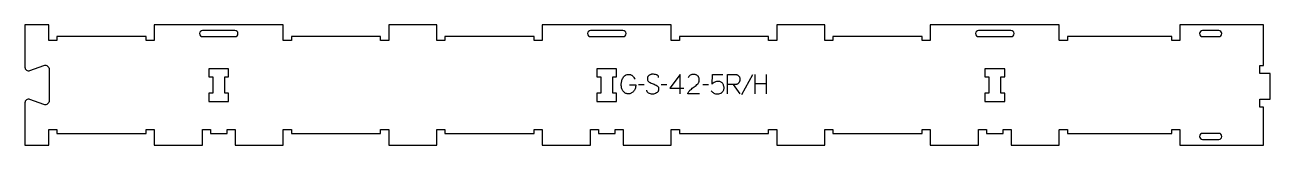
# Model space of a CAD drawing. Extents: x 0 to 1925, y 0 to 186.
import ezdxf

# ---------------------------------------------------------------- set-up
doc = ezdxf.new("R2010")
doc.units = 0
for name, color, linetype in [('1_ANYTOOL_1MMDEEP_LABELS_S', 2, 'CONTINUOUS'), ('3_ANYTOOL_CUTTHROUGH_INSID', 4, 'CONTINUOUS'), ('4_ANYTOOL_CUTTHROUGH_OUTSI', 5, 'CONTINUOUS')]:
    doc.layers.add(name, color=color, linetype=linetype)

msp = doc.modelspace()

# ---------------------------------------------------------------- linework, layer by layer
at = {"layer": '1_ANYTOOL_1MMDEEP_LABELS_S'}
for p, q in [((1125.166461, 108.56107), (1107.980747, 77.789641)), ((1128.63789, 109.032498), (1128.63789, 79.032498)), ((1146.93789, 79.032498), (1146.93789, 109.032498)), ((957.723604, 92.918213), (948.93789, 92.832498)), ((992.780747, 92.918213), (983.995033, 92.832498)), ((997.066461, 87.689641), (1018.83789, 87.689641)), ((1056.980747, 92.918213), (1048.195033, 92.832498)), ((1095.209318, 93.475355), (1105.666461, 78.989641)), ((1146.93789, 94.332498), (1128.63789, 94.332498))]:
    msp.add_line(p, q, dxfattribs=at)
for points in [[(934.83789, 92.832498), (944.609318, 92.789641, -0.031732), (944.341208, 89.782239, -0.048764), (943.596818, 86.864641, -0.050291), (942.487106, 84.554133, -0.060119), (940.902175, 82.546784, -0.036578), (939.170156, 81.060367, -0.050793), (937.211104, 79.900355, -0.051881), (935.258087, 79.232611, -0.053919), (933.209318, 78.989641, -0.055881), (931.174171, 79.196585, -0.055271), (929.234318, 79.846784, -0.05403), (927.308342, 81.005978, -0.038531), (925.623604, 82.503927, -0.067281), (924.075891, 84.614941, -0.049165), (923.052175, 87.03607, -0.047412), (922.379249, 90.239988, -0.028075), (922.195033, 93.518213, -0.03109), (922.362559, 96.209792, -0.031496), (922.864675, 98.859284, -0.031425), (923.715548, 101.487528, -0.02824), (924.873604, 103.996784, -0.064555), (926.402407, 106.148309, -0.078906), (928.468247, 107.77357, -0.076878), (931.091848, 108.748119, -0.050594), (933.895033, 109.032498, -0.039946), (935.554594, 108.899702, -0.052714), (937.157533, 108.464641, -0.053511), (938.54073, 107.749307, -0.05153), (939.745033, 106.76107, -0.040443), (941.785256, 104.337928, -0.04035), (943.409318, 101.618213)], [(979.966461, 104.446784, 0.071867), (979.773348, 105.783391, 0.100684), (979.146818, 106.964641, 0.047558), (978.672265, 107.441091, 0.038563), (978.122265, 107.82982, 0.037928), (977.425077, 108.177288, 0.026634), (976.68789, 108.432498, 0.028461), (973.664556, 109.118481, 0.041577), (970.580747, 109.375355, 0.036938), (969.078387, 109.264216, 0.041531), (967.61289, 108.919998, 0.041583), (966.235513, 108.34279, 0.038125), (964.966461, 107.553927, 0.057611), (963.896309, 106.562023, 0.065808), (963.102175, 105.341427, 0.06469), (962.624679, 103.881872, 0.046778), (962.480747, 102.346784, 0.052235), (962.643103, 100.796942, 0.075448), (963.18789, 99.346784, 0.076671), (964.103982, 98.173731, 0.061023), (965.309318, 97.289641, 0.021951), (968.338172, 95.762295, 0.018213), (971.480747, 94.482498, -0.02405), (974.582231, 93.177036, -0.02981), (977.523604, 91.546784, -0.068439), (978.664906, 90.580853, -0.079282), (979.473604, 89.328927, -0.076308), (979.898604, 87.750245, -0.047772), (979.923604, 86.103927, -0.046243), (979.630369, 84.422967, -0.06359), (978.980747, 82.852141, -0.064671), (978.007923, 81.567952, -0.057073), (976.752175, 80.553927, -0.067522), (973.783867, 79.191016, -0.070793), (970.559318, 78.689641, -0.064027), (967.420303, 79.052156, -0.070447), (964.495033, 80.232498, -0.054374), (963.336615, 81.082131, -0.074742), (962.43789, 82.193213, -0.075199), (961.914883, 83.499591, -0.057737), (961.752175, 84.903927)], [(1043.266461, 79.075355), (1024.966461, 79.118213, -0.034491), (1025.629239, 80.865544, -0.037732), (1026.536104, 82.49857, -0.037744), (1027.675398, 83.973206, -0.03482), (1029.016461, 85.268213, -0.00859), (1031.975686, 87.666795, -0.008791), (1035.016461, 89.96107, 0.020588), (1037.83575, 92.194512, 0.025206), (1040.43789, 94.675355, 0.046908), (1041.458485, 95.976597, 0.051091), (1042.205747, 97.450355, 0.050722), (1042.65448, 99.09853, 0.041139), (1042.795033, 100.803927, 0.039396), (1042.652388, 102.611513, 0.058519), (1042.16289, 104.350355, 0.060358), (1041.372332, 105.757471, 0.061397), (1040.266461, 106.932498, 0.048006), (1038.910504, 107.854458, 0.045901), (1037.405747, 108.507498, 0.045216), (1035.665686, 108.910058, 0.034258), (1033.880747, 109.032498, 0.055622), (1031.246176, 108.738511, 0.079896), (1028.802175, 107.757498, 0.080617), (1026.832788, 106.091798, 0.060287), (1025.395033, 103.932498)], [(1061.266461, 83.789641, 0.051644), (1063.001499, 81.769729, 0.067529), (1065.155747, 80.221784, 0.067834), (1067.612505, 79.317313, 0.054378), (1070.223604, 79.032498, 0.039344), (1073.206857, 79.267606, 0.059901), (1076.073604, 80.082498, 0.055966), (1077.288411, 80.759501, 0.047768), (1078.339675, 81.67357, 0.046557), (1079.33509, 82.938858, 0.031515), (1080.123604, 84.346784, 0.047557), (1080.811896, 86.226165, 0.064093), (1081.066461, 88.203927, 0.035335), (1080.925143, 90.201106, 0.045148), (1080.466461, 92.146784, 0.045692), (1079.716335, 93.858274, 0.046166), (1078.666461, 95.403927, 0.060461), (1077.331553, 96.675481, 0.060801), (1075.730747, 97.589641, 0.059081), (1073.767255, 98.152963, 0.040364), (1071.723604, 98.318213, 0.051634), (1069.143012, 98.051009, 0.068321), (1066.709318, 97.182498, 0.044671), (1064.467533, 95.750345, 0.031916), (1062.466461, 93.989641), (1063.195033, 109.032498), (1079.395033, 109.032498)], [(1086.209318, 79.032498), (1086.209318, 109.032498), (1097.566461, 109.032498, -0.030274), (1099.332274, 108.925483, -0.049), (1101.053961, 108.54232, -0.050774), (1102.386484, 107.949864, -0.06445), (1103.545033, 107.071784, -0.0646), (1104.434944, 105.935753, -0.052254), (1105.039675, 104.620891, -0.050381), (1105.428811, 102.928343, -0.031337), (1105.53789, 101.189641, -0.040022), (1105.427729, 99.815584, -0.042626), (1105.093247, 98.478927, -0.04247), (1104.524562, 97.189207, -0.036572), (1103.759318, 96.003927, -0.051097), (1102.817541, 94.989972, -0.061981), (1101.67539, 94.214641, -0.061813), (1100.366387, 93.738141, -0.049309), (1098.980747, 93.56107, -0.003273), (1098.113096, 93.523378, -0.003121), (1097.245033, 93.496784, -0.003882), (1096.227251, 93.479864, -0.002215), (1095.209318, 93.475355), (1086.252175, 93.475355)]]:
    msp.add_lwpolyline(points, format="xyb", dxfattribs=at)
msp.add_lwpolyline([(1013.052175, 79.032498), (1013.095033, 109.075355), (997.066461, 87.689641)], dxfattribs=at)
at = {"layer": '3_ANYTOOL_CUTTHROUGH_INSID'}
for points in [[(324.75, 177), (274.75, 177, 1), (274.75, 167.5), (324.75, 167.5, 1)], [(924.75, 177), (874.75, 177, 1), (874.75, 167.5), (924.75, 167.5, 1)], [(1524.75, 177), (1474.75, 177, 1), (1474.75, 167.5), (1524.75, 167.5, 1)], [(1846.11065, 177), (1821.11065, 177, 0.414214), (1816.36065, 172.25, 0.414214), (1821.11065, 167.5), (1846.11065, 167.5, 0.414214), (1850.86065, 172.25, 0.414214)], [(1846.11065, 8.5, 1), (1846.11065, 18), (1821.11065, 18, 0.414214), (1816.36065, 13.25, 0.414214), (1821.11065, 8.5)]]:
    msp.add_lwpolyline(points, format="xyb", close=True, dxfattribs=at)
for points in [[(309, 79.955747), (309, 105.455747), (315, 105.455747), (315, 117.955747), (284.5, 117.955747), (284.5, 105.455747), (290.5, 105.455747), (290.5, 79.955747), (284.5, 79.955747), (284.5, 67.455747), (315, 67.455747), (315, 79.955747)], [(909, 79.955747), (909, 105.455747), (915, 105.455747), (915, 117.955747), (884.5, 117.955747), (884.5, 105.455747), (890.5, 105.455747), (890.5, 79.955747), (884.5, 79.955747), (884.5, 67.455747), (915, 67.455747), (915, 79.955747)], [(1509, 79.955747), (1509, 105.455747), (1515, 105.455747), (1515, 117.955747), (1484.5, 117.955747), (1484.5, 105.455747), (1490.5, 105.455747), (1490.5, 79.955747), (1484.5, 79.955747), (1484.5, 67.455747), (1515, 67.455747), (1515, 79.955747)]]:
    msp.add_lwpolyline(points, close=True, dxfattribs=at)
at = {"layer": '4_ANYTOOL_CUTTHROUGH_OUTSI'}
msp.add_lwpolyline([(1150, 167.5), (1012, 167.5), (1012, 161.75, -0.414214), (1011.75, 161.5), (999.75, 161.5, -0.414214), (999.5, 161.75), (999.5, 185.5), (800, 185.5), (800, 161.75, -0.414214), (799.75, 161.5), (787.75, 161.5, -0.414214), (787.5, 161.75), (787.5, 167.5), (649.5, 167.5), (649.5, 161.75, -0.414214), (649.25, 161.5), (637.25, 161.5, -0.414214), (637, 161.75), (637, 185.5), (562.5, 185.5), (562.5, 161.75, -0.414214), (562.25, 161.5), (550.25, 161.5, -0.414214), (550, 161.75), (550, 167.5), (412, 167.5), (412, 161.75, -0.414214), (411.75, 161.5), (399.75, 161.5, -0.414214), (399.5, 161.75), (399.5, 185.5), (200, 185.5), (200, 161.75, -0.414214), (199.75, 161.5), (187.75, 161.5, -0.414214), (187.5, 161.75), (187.5, 167.5), (49.5, 167.5), (49.5, 161.75, -0.414214), (49.25, 161.5), (37.25, 161.5, -0.414214), (37, 161.75), (37, 185.5), (0, 185.5), (0, 120.36264, 0.245335), (2.463255, 115.64461, 0.245335), (7.742542, 114.968914), (29.439459, 122.984157, -0.015604), (29.454254, 122.989104, -0.237079), (34.980994, 122.017021, -0.237079), (37.500179, 117.002689), (37.499723, 68.496604, -0.237079), (34.980539, 63.482275, -0.237077), (29.453945, 62.51019, -0.015611), (29.439144, 62.515139), (7.742633, 70.530646, 0.522099), (0, 65.136954), (0, 0), (37, 0), (37, 23.75, -0.414214), (37.25, 24), (49.25, 24, -0.414214), (49.5, 23.75), (49.5, 18), (187.5, 18), (187.5, 23.75, -0.414214), (187.75, 24), (199.75, 24, -0.414214), (200, 23.75), (200, 0), (274.5, 0), (274.5, 23.75, -0.414214), (274.75, 24), (286.75, 24, -0.414214), (287, 23.75), (287, 18), (312.5, 18), (312.5, 23.75, -0.414214), (312.75, 24), (324.75, 24, -0.414214), (325, 23.75), (325, 0), (399.5, 0), (399.5, 23.75, -0.414214), (399.75, 24), (411.75, 24, -0.414214), (412, 23.75), (412, 18), (550, 18), (550, 23.75, -0.414214), (550.25, 24), (562.25, 24, -0.414214), (562.5, 23.75), (562.5, 0), (637, 0), (637, 23.75, -0.414214), (637.25, 24), (649.25, 24, -0.414214), (649.5, 23.75), (649.5, 18), (787.5, 18), (787.5, 23.75, -0.414214), (787.75, 24), (799.75, 24, -0.414214), (800, 23.75), (800, 0), (874.5, 0), (874.5, 23.75, -0.414214), (874.75, 24), (886.75, 24, -0.414214), (887, 23.75), (887, 18), (912.5, 18), (912.5, 23.75, -0.414214), (912.75, 24), (924.75, 24, -0.414214), (925, 23.75), (925, 0), (999.5, 0), (999.5, 23.75, -0.414214), (999.75, 24), (1011.75, 24, -0.414214), (1012, 23.75), (1012, 18), (1150, 18), (1150, 23.75, -0.414214), (1150.25, 24), (1162.25, 24, -0.414214), (1162.5, 23.75), (1162.5, 0), (1237, 0), (1237, 23.75, -0.414214), (1237.25, 24), (1249.25, 24, -0.414214), (1249.5, 23.75), (1249.5, 18), (1387.5, 18), (1387.5, 23.75, -0.414214), (1387.75, 24), (1399.75, 24, -0.414214), (1400, 23.75), (1400, 0), (1474.5, 0), (1474.5, 23.75, -0.414214), (1474.75, 24), (1486.75, 24, -0.414214), (1487, 23.75), (1487, 18), (1512.5, 18), (1512.5, 23.75, -0.414214), (1512.75, 24), (1524.75, 24, -0.414214), (1525, 23.75), (1525, 0), (1599.5, 0), (1599.5, 23.75, -0.414214), (1599.75, 24), (1611.75, 24, -0.414214), (1612, 23.75), (1612, 18), (1649.75, 18), (1773.590891, 18), (1773.590891, 23.75, -0.414214), (1773.840891, 24), (1785.840891, 24, -0.414214), (1786.090891, 23.75), (1786.090891, 0), (1915.369501, 0), (1915.369501, 58.60961), (1909.619501, 58.60961, -0.414214), (1909.369501, 58.85961), (1909.369501, 70.85961, -0.414214), (1909.619501, 71.10961), (1925.414037, 71.10961), (1925.414037, 110.60961), (1909.619501, 110.60961, -0.414214), (1909.369501, 110.85961), (1909.369501, 122.85961, -0.414214), (1909.619501, 123.10961), (1915.369501, 123.10961), (1915.369501, 185.5), (1786.090891, 185.5), (1786.090891, 161.75, -0.414214), (1785.840891, 161.5), (1773.840891, 161.5, -0.414214), (1773.590891, 161.75), (1773.590891, 167.5), (1649.75, 167.5), (1612, 167.5), (1612, 161.75, -0.414214), (1611.75, 161.5), (1599.75, 161.5, -0.414214), (1599.5, 161.75), (1599.5, 185.5), (1400, 185.5), (1400, 161.75, -0.414214), (1399.75, 161.5), (1387.75, 161.5, -0.414214), (1387.5, 161.75), (1387.5, 167.5), (1249.5, 167.5), (1249.5, 161.75, -0.414214), (1249.25, 161.5), (1237.25, 161.5, -0.414214), (1237, 161.75), (1237, 185.5), (1162.5, 185.5), (1162.5, 161.75, -0.414214), (1162.25, 161.5), (1150.25, 161.5, -0.414214), (1150, 161.75)], format="xyb", close=True, dxfattribs=at)

doc.saveas('drawing.dxf')
